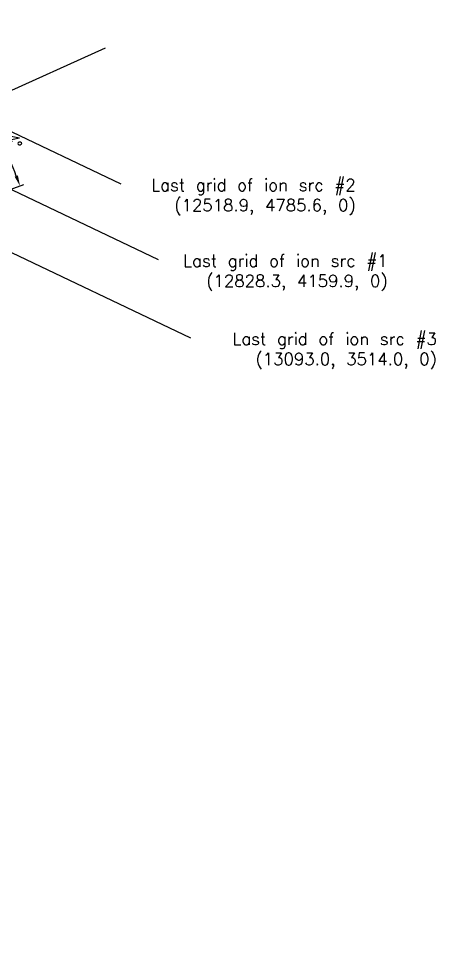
# Model space of a CAD drawing. Header units: millimetres. Extents: x -4562 to 17216, y -5211 to 6025.
# Drawn here: x 13774 to 17216, y -2563 to 5152 of the extents above; entities that cross this region are included whole.
import ezdxf
from ezdxf.lldxf.tags import DXFTag

# ---------------------------------------------------------------- set-up
doc = ezdxf.new("R2010")
doc.units = ezdxf.units.MM
for name, color, linetype in [('cl', 2, 'CENTER'), ('D', 6, 'HIDDEN'), ('도면층3', 3, 'Continuous'), ('도면층7', 7, 'Continuous')]:
    doc.layers.add(name, color=color, linetype=linetype)
doc.styles.add('s', font='romans.shx', dxfattribs={"width": 0.75, "oblique": 10, "bigfont": 'whgtxt.shx'})
doc.styles.get("Standard").update_dxf_attribs({"font": 'txt.shx', "bigfont": 'whgtxt.shx'})
tags = doc.linetypes.add('CENTER', pattern=[50.8, 31.75, -6.35, 6.35, -6.35]).pattern_tags.tags
tags[10:11] = [DXFTag(74, 4), DXFTag(75, 0), DXFTag(340, '0'), DXFTag(46, 1.0), DXFTag(50, 0.0), DXFTag(44, 0.0), DXFTag(45, 0.0)]
tags[8:9] = [DXFTag(74, 4), DXFTag(75, 0), DXFTag(340, '0'), DXFTag(46, 1.0), DXFTag(50, 0.0), DXFTag(44, 0.0), DXFTag(45, 0.0)]
tags[6:7] = [DXFTag(74, 4), DXFTag(75, 0), DXFTag(340, '0'), DXFTag(46, 1.0), DXFTag(50, 0.0), DXFTag(44, 0.0), DXFTag(45, 0.0)]
tags[4:5] = [DXFTag(74, 4), DXFTag(75, 0), DXFTag(340, '0'), DXFTag(46, 1.0), DXFTag(50, 0.0), DXFTag(44, 0.0), DXFTag(45, 0.0)]
tags = doc.linetypes.add('HIDDEN', pattern=[3, 2, -1]).pattern_tags.tags
tags[6:7] = [DXFTag(74, 4), DXFTag(75, 0), DXFTag(340, '0'), DXFTag(46, 1.0), DXFTag(50, 0.0), DXFTag(44, 0.0), DXFTag(45, 0.0)]
tags[4:5] = [DXFTag(74, 4), DXFTag(75, 0), DXFTag(340, '0'), DXFTag(46, 1.0), DXFTag(50, 0.0), DXFTag(44, 0.0), DXFTag(45, 0.0)]
doc.dimstyles.new('AM_ISO$2', dxfattribs={"dimtxt": 3, "dimasz": 2.5, "dimexe": 1, "dimexo": 1, "dimgap": 1, "dimtad": 1, "dimdsep": 46, "dimtxsty": 's', "dimcen": 0, "dimclrd": 4, "dimclre": 4, "dimclrt": 3, "dimazin": 2, "dimtp": 0.1, "dimtm": 0.1, "dimtfac": 0.71, "dimtmove": 0, "dimatfit": 3, "dimfxl": 1, "dimlwd": 25, "dimlwe": 25, "dimarcsym": 0})
doc.dimstyles.new('ISO-25', dxfattribs={"dimscale": 30, "dimtxt": 2.5, "dimasz": 2.5, "dimexe": 1.25, "dimexo": 0.625, "dimtad": 1, "dimtoh": 1, "dimrnd": 0.005, "dimtxsty": 'Standard', "dimcen": 0, "dimazin": 2, "dimtfac": 1, "dimtmove": 0, "dimatfit": 3, "dimfxl": 1, "dimarcsym": 0})

# ---------------------------------------------------------------- blocks, each defined once
blk = doc.blocks.new('*D153')
at = {"layer": 'D', "color": 4, "lineweight": 25}
blk.add_line((13177.5, 3545.3), (13817.5, 3782), dxfattribs=at)
blk.add_arc((3714.3, 44.7), 10737.3, 20.76691, 23.83309, dxfattribs=at)
at = {"layer": 'D', "color": 4}
for points in [[(13522.7, 4377.5), (13549.3, 4389.4), (13500.3, 4463.3)], [(13767.7, 3857), (13740.3, 3846.7), (13784.7, 3769.9)]]:
    blk.add_solid(points, dxfattribs=at)
at = {"layer": 'Defpoints', "color": 0}
for p in [(14488.2, 4909.4), (13695.3, 4003.2), (13144.6, 3533.1), (603, -1106.1), (-1447.7, -2286)]:
    blk.add_point(p, dxfattribs=at)
at = {"layer": 'D', "color": 3, "insert": (13729.5, 4152.3), "char_height": 105, "attachment_point": 5, "rotation": 292.3, "style": 's'}
blk.add_mtext('4°', dxfattribs=at)
blk = doc.blocks.new('*D154')
at = {"layer": 'D', "color": 4, "lineweight": 25}
blk.add_line((12598, 4828.1), (13199.3, 5151.9), dxfattribs=at)
blk.add_arc((3714.3, 44.7), 10737.5, 24.7669, 27.8331, dxfattribs=at)
at = {"layer": 'D', "color": 4}
for points in [[(13196.7, 5051.2), (13222.5, 5064.9), (13168.4, 5135.3)], [(13477.5, 4549.1), (13450.9, 4536.9), (13500.5, 4463.4)]]:
    blk.add_solid(points, dxfattribs=at)
at = {"layer": 'Defpoints', "color": 0}
for p in [(14488.2, 4909.4), (12567.2, 4811.5), (13395, 4689.9), (-1447.7, -2286), (-1128.2, -2562.7)]:
    blk.add_point(p, dxfattribs=at)
at = {"layer": 'D', "color": 3, "insert": (13418.8, 4841), "char_height": 105, "attachment_point": 5, "rotation": 296.3, "style": 's'}
blk.add_mtext('4°', dxfattribs=at)

msp = doc.modelspace()

# ---------------------------------------------------------------- linework, layer by layer
at = {"layer": 'cl'}
msp.add_line((14488.242, 4909.376), (-1447.72, -2285.987), dxfattribs=at)

# ---------------------------------------------------------------- texts
at = {"layer": '도면층7', "color": 0, "linetype": 'ByBlock', "char_height": 100, "attachment_point": 9}
for s, insert in [('Last grid of ion src #2\\P(12518.9, 4785.6, 0)', (16558.029, 3527.605)), ('Last grid of ion src #1\\P(12828.3, 4159.9, 0)', (16822.05, 2901.949)), ('Last grid of ion src #3\\P(13093.0, 3514.0, 0) ', (17228.785, 2256.101))]:
    msp.add_mtext(s, dxfattribs=dict(at, insert=insert))

# ---------------------------------------------------------------- dimensions: what is measured, and where the dimension line sits
at = {"layer": 'D'}
for base, line1, line2, picture, middle in [((13395.05, 4689.92), ((-1128.187, -2562.654), (12567.164, 4811.533)), ((14488.242, 4909.376), (-1447.72, -2285.987)), '*D154', (13418.789, 4841.013)), ((13695.28, 4003.222), ((14488.242, 4909.376), (-1447.72, -2285.987)), ((603.047, -1106.134), (13144.634, 3533.14)), '*D153', (13729.503, 4152.288))]:
    dim = msp.add_angular_dim_2l(base=base, line1=line1, line2=line2, dimstyle='AM_ISO$2', override={"dimscale": 35, "dimarcsym": 1}, dxfattribs=at)
    dim.commit()
    dim.dimension.update_dxf_attribs({"geometry": picture, "text_midpoint": middle})

# ---------------------------------------------------------------- leaders
at = {"layer": '도면층3', "color": 0}
for points in [[(12518.899, 4785.545), (14618.149, 3787.488)], [(12828.312, 4159.889), (14927.562, 3161.832)], [(13093.005, 3514.042), (15192.255, 2515.985)]]:
    msp.add_leader(points, dimstyle='ISO-25', override={"dimscale": 30, "dimexe": 1, "dimexo": 0, "dimgap": 1, "dimclrd": 3, "dimclre": 3, "dimatfit": 0}, dxfattribs=at)

doc.saveas('drawing.dxf')
